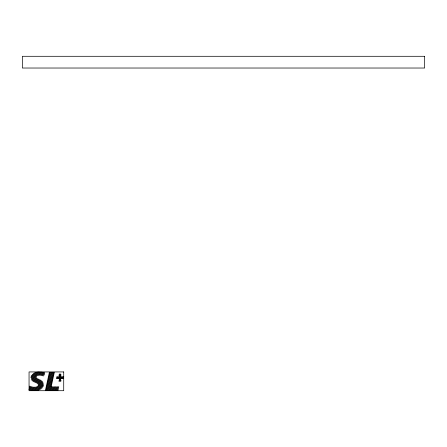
<?xml version="1.0" encoding="UTF-8"?>
<svg xmlns="http://www.w3.org/2000/svg" width="447" height="447" viewBox="0 0 447 447"><rect width="100%" height="100%" fill="white"/><g stroke="black" fill="none" stroke-linecap="round" stroke-linejoin="round"><path stroke-width="0.67" d="M30.949 377.693L31.458 375.379M29.055 389.812L29.871 386.057M31.34 379.319L32.441 374.262M29.759 389.985L30.564 386.314M31.86 380.341L33.363 373.452M30.469 390.164L31.251 386.571M32.475 380.945L34.223 372.921M31.173 390.343L31.938 386.828M33.112 381.436L35.045 372.574M31.888 390.482L32.659 386.94M33.776 381.799L35.849 372.295M32.62 390.538L33.38 387.035M34.453 382.124L36.626 372.133M35.14 382.392L37.397 372.01M34.084 390.65L34.866 387.063M35.816 382.693L36.805 378.151M37.33 375.748L38.151 371.965M34.816 390.706L35.626 386.99M36.492 383.001L37.47 378.531M38.135 375.48L38.906 371.932M35.57 390.667L36.419 386.756M37.146 383.42L38.129 378.911M38.895 375.402L39.643 371.977M36.319 390.622L37.246 386.376M37.766 383.99L38.805 379.212M37.084 390.527L39.487 379.509M40.381 375.419L41.113 372.06M37.866 390.376L40.152 379.877M41.107 375.497L41.845 372.105M38.654 390.17L40.817 380.246M41.834 375.586L42.571 372.195M39.465 389.868L41.47 380.648M42.526 375.81L43.281 372.351M40.297 389.449L42.096 381.196M43.219 376.039L43.99 372.513M41.163 388.896L42.7 381.855M44.18 375.067L44.7 372.669M42.107 388.007L43.208 382.917M43.063 386.543L43.465 384.705M45.465 390.292L49.382 372.317M46.069 390.292L49.986 372.317M46.812 390.292L50.729 372.317M47.561 390.292L51.478 372.317M48.304 390.292L52.221 372.317M49.047 390.292L52.964 372.317M49.79 390.292L53.707 372.317M50.539 390.292L51.316 386.711M51.282 390.292L52.059 386.711M52.025 390.292L52.807 386.711M52.768 390.292L53.551 386.711M53.511 390.292L54.294 386.711M56.439 378.67L56.881 376.648M54.26 390.292L55.037 386.711M57.06 378.67L57.501 376.648M55.003 390.292L55.78 386.711M57.68 378.67L58.121 376.648M55.746 390.292L56.529 386.711M58.3 378.67L58.741 376.648M58.943 375.715L59.328 373.966M58.943 378.67L59.948 373.966M56.49 390.292L57.272 386.711M57.233 390.292L58.015 386.711M59.574 381.352L61.032 374.675M57.981 390.292L58.758 386.711M60.194 381.352L61.222 376.648M60.814 381.352L61.032 380.363M61.401 378.67L61.842 376.648M62.021 378.67L62.463 376.648M62.636 378.67L63.077 376.648M33.352 390.594L34.106 387.13M51.181 386.711L54.333 372.317M58.943 381.352L60.563 373.966M39.638 375.34L40.375 372.016M63.256 378.67L63.714 376.648M424.65 56.294L22.35 56.294L22.35 68.028L424.65 68.028L424.65 56.294M63.714 371.932L29.055 371.932L29.055 390.706L63.714 390.706L63.714 371.932"/></g></svg>
